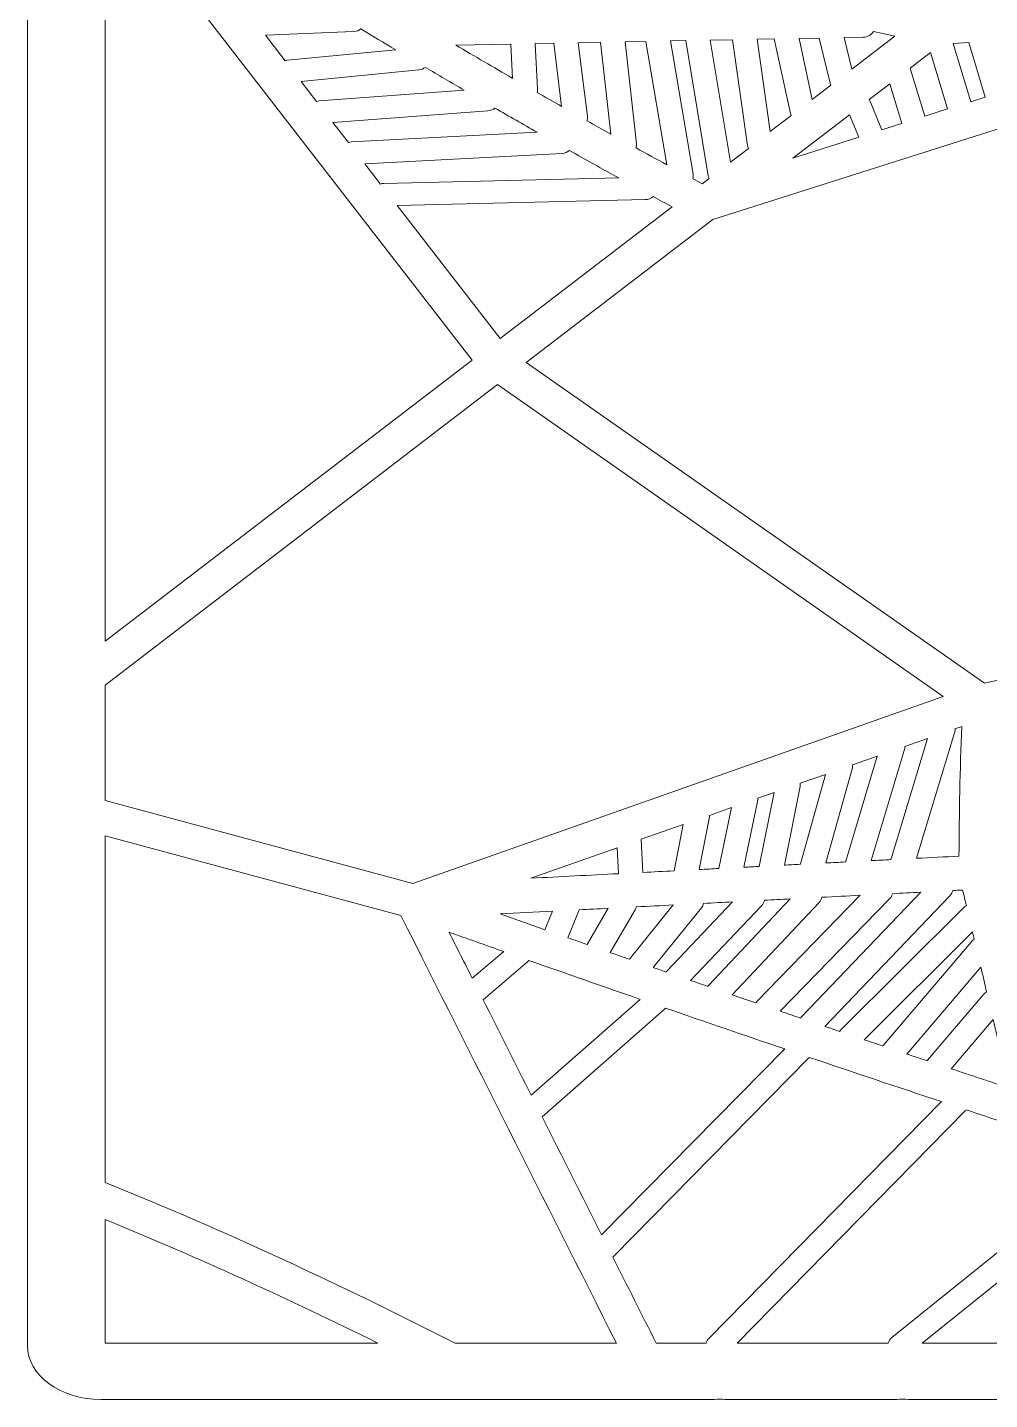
# Model space of a CAD drawing. Header units: centimetres. Extents: x -10.3 to 4.3, y -13.4 to 8.6.
# Drawn here: x -10.35 to -6.48, y -13.41 to -7.9 of the extents above; entities that cross this region are included whole.
import ezdxf

# ---------------------------------------------------------------- set-up
doc = ezdxf.new("R2010")
doc.units = ezdxf.units.CM
doc.header["$MEASUREMENT"] = 0
doc.layers.add('Plan 1', color=7, linetype='Continuous')

msp = doc.modelspace()

# ---------------------------------------------------------------- linework, layer by layer
at = {"layer": 'Plan 1', "color": 250, "lineweight": 20}
for points, knots in [([(-5.4971, -13.40751), (-5.48345, -13.4089), (-5.46966, -13.40959), (-5.45586, -13.40959), (-5.45586, -13.40959), (-5.21797, -13.40959), (-5.21797, -13.40959), (-5.20422, -13.40959), (-5.19047, -13.4089), (-5.17686, -13.40752), (-5.17686, -13.40752), (-5.17454, -13.40728), (-5.17454, -13.40728), (-5.17454, -13.40728), (-5.17222, -13.40752), (-5.17222, -13.40752), (-5.15861, -13.4089), (-5.14486, -13.40959), (-5.13111, -13.40959), (-5.13111, -13.40959), (-4.88364, -13.40959), (-4.88364, -13.40959), (-4.86986, -13.40959), (-4.8561, -13.4089), (-4.84247, -13.40751), (-4.84247, -13.40751), (-4.84014, -13.40728), (-4.84014, -13.40728), (-4.84014, -13.40728), (-4.83782, -13.40751), (-4.83782, -13.40751), (-4.82419, -13.4089), (-4.81043, -13.40959), (-4.79665, -13.40959), (-4.79665, -13.40959), (-4.54415, -13.40959), (-4.54415, -13.40959), (-4.53041, -13.40959), (-4.51668, -13.4089), (-4.50307, -13.40752), (-4.50307, -13.40752), (-4.50075, -13.40729), (-4.50075, -13.40729), (-4.50075, -13.40729), (-4.49844, -13.40752), (-4.49844, -13.40752), (-4.48483, -13.4089), (-4.4711, -13.40959), (-4.45736, -13.40959), (-4.45736, -13.40959), (4.02287, -13.40959), (4.02287, -13.40959), (4.18908, -13.40959), (4.31932, -13.3106), (4.31932, -13.19416), (4.31932, -13.19416), (4.31932, 8.3375), (4.31932, 8.3375), (4.31932, 8.45394), (4.18908, 8.55293), (4.02287, 8.55293), (4.02287, 8.55293), (-10.05259, 8.55293), (-10.05259, 8.55293), (-10.2188, 8.55293), (-10.34904, 8.45394), (-10.34904, 8.3375), (-10.34904, 8.3375), (-10.34904, -5.89474), (-10.34904, -5.89474), (-10.34904, -5.90825), (-10.34731, -5.92174), (-10.34383, -5.93503), (-10.34383, -5.93503), (-10.34327, -5.93714), (-10.34327, -5.93714), (-10.34327, -5.93714), (-10.34383, -5.93925), (-10.34383, -5.93925), (-10.34731, -5.95253), (-10.34904, -5.96603), (-10.34904, -5.97954), (-10.34904, -5.97954), (-10.34904, -6.10452), (-10.34904, -6.10452), (-10.34904, -6.11694), (-10.34758, -6.12935), (-10.34463, -6.1416), (-10.34463, -6.1416), (-10.34417, -6.14354), (-10.34417, -6.14354), (-10.34417, -6.14354), (-10.34463, -6.14548), (-10.34463, -6.14548), (-10.34758, -6.15773), (-10.34904, -6.17014), (-10.34904, -6.18256), (-10.34904, -6.18256), (-10.34904, -13.19416), (-10.34904, -13.19416), (-10.34904, -13.3106), (-10.2188, -13.40959), (-10.05259, -13.40959), (-10.05259, -13.40959), (-7.60772, -13.40959), (-7.60772, -13.40959), (-7.59525, -13.40959), (-7.5828, -13.40902), (-7.57044, -13.40789), (-7.57044, -13.40789), (-7.56833, -13.4077), (-7.56833, -13.4077), (-7.56833, -13.4077), (-7.56623, -13.40789), (-7.56623, -13.40789), (-7.55387, -13.40902), (-7.54141, -13.40959), (-7.52895, -13.40959), (-7.52895, -13.40959), (-6.8758, -13.40959), (-6.8758, -13.40959), (-6.8623, -13.40959), (-6.8488, -13.40893), (-6.83543, -13.40759), (-6.83543, -13.40759), (-6.83315, -13.40737), (-6.83315, -13.40737), (-6.83315, -13.40737), (-6.83088, -13.40759), (-6.83088, -13.40759), (-6.81751, -13.40893), (-6.80401, -13.40959), (-6.7905, -13.40959), (-6.7905, -13.40959), (-5.8596, -13.40959), (-5.8596, -13.40959), (-5.84594, -13.40959), (-5.8323, -13.40891), (-5.81878, -13.40755), (-5.81878, -13.40755), (-5.81648, -13.40732), (-5.81648, -13.40732), (-5.81648, -13.40732), (-5.81418, -13.40755), (-5.81418, -13.40755), (-5.80066, -13.40891), (-5.78701, -13.40959), (-5.77335, -13.40959), (-5.77335, -13.40959), (-5.54299, -13.40959), (-5.54299, -13.40959), (-5.52919, -13.40959), (-5.51541, -13.4089), (-5.50175, -13.40751), (-5.50175, -13.40751), (-5.49943, -13.40727), (-5.49943, -13.40727), (-5.49943, -13.40727), (-5.4971, -13.40751), (-5.4971, -13.40751)], [0, 0, 0, 0, 0.0188679, 0.0188679, 0.0188679, 0.0377358, 0.0377358, 0.0377358, 0.0566038, 0.0566038, 0.0566038, 0.0754717, 0.0754717, 0.0754717, 0.0943396, 0.0943396, 0.0943396, 0.1132075, 0.1132075, 0.1132075, 0.1320755, 0.1320755, 0.1320755, 0.1509434, 0.1509434, 0.1509434, 0.1698113, 0.1698113, 0.1698113, 0.1886792, 0.1886792, 0.1886792, 0.2075472, 0.2075472, 0.2075472, 0.2264151, 0.2264151, 0.2264151, 0.245283, 0.245283, 0.245283, 0.2641509, 0.2641509, 0.2641509, 0.2830189, 0.2830189, 0.2830189, 0.3018868, 0.3018868, 0.3018868, 0.3207547, 0.3207547, 0.3207547, 0.3396226, 0.3396226, 0.3396226, 0.3584906, 0.3584906, 0.3584906, 0.3773585, 0.3773585, 0.3773585, 0.3962264, 0.3962264, 0.3962264, 0.4150943, 0.4150943, 0.4150943, 0.4339623, 0.4339623, 0.4339623, 0.4528302, 0.4528302, 0.4528302, 0.4716981, 0.4716981, 0.4716981, 0.490566, 0.490566, 0.490566, 0.509434, 0.509434, 0.509434, 0.5283019, 0.5283019, 0.5283019, 0.5471698, 0.5471698, 0.5471698, 0.5660377, 0.5660377, 0.5660377, 0.5849057, 0.5849057, 0.5849057, 0.6037736, 0.6037736, 0.6037736, 0.6226415, 0.6226415, 0.6226415, 0.6415094, 0.6415094, 0.6415094, 0.6603774, 0.6603774, 0.6603774, 0.6792453, 0.6792453, 0.6792453, 0.6981132, 0.6981132, 0.6981132, 0.7169811, 0.7169811, 0.7169811, 0.7358491, 0.7358491, 0.7358491, 0.754717, 0.754717, 0.754717, 0.7735849, 0.7735849, 0.7735849, 0.7924528, 0.7924528, 0.7924528, 0.8113208, 0.8113208, 0.8113208, 0.8301887, 0.8301887, 0.8301887, 0.8490566, 0.8490566, 0.8490566, 0.8679245, 0.8679245, 0.8679245, 0.8867925, 0.8867925, 0.8867925, 0.9056604, 0.9056604, 0.9056604, 0.9245283, 0.9245283, 0.9245283, 0.9433962, 0.9433962, 0.9433962, 0.9622642, 0.9622642, 0.9622642, 0.9811321, 0.9811321, 0.9811321, 1, 1, 1, 1]), ([(-10.03625, -7.32949), (-10.03625, -7.32949), (-10.03625, -10.36344), (-10.03625, -10.36344), (-10.03625, -10.36344), (-8.56214, -9.2335), (-8.56214, -9.2335), (-8.56214, -9.2335), (-10.03625, -7.32949), (-10.03625, -7.32949)], [0, 0, 0, 0, 0.3333333, 0.3333333, 0.3333333, 0.6666667, 0.6666667, 0.6666667, 1, 1, 1, 1]), ([(-9.39308, -7.92884), (-9.39308, -7.92884), (-9.31419, -8.03074), (-9.31419, -8.03074), (-9.31123, -8.02991), (-9.30813, -8.02932), (-9.30489, -8.02901), (-9.30489, -8.02901), (-8.86957, -7.98685), (-8.86957, -7.98685), (-8.91614, -7.95909), (-8.96261, -7.93126), (-9.009, -7.90335), (-9.01657, -7.90926), (-9.02654, -7.91337), (-9.03842, -7.91387), (-9.03842, -7.91387), (-9.39308, -7.92884), (-9.39308, -7.92884)], [0, 0, 0, 0, 0.1666667, 0.1666667, 0.1666667, 0.3333333, 0.3333333, 0.3333333, 0.5, 0.5, 0.5, 0.6666667, 0.6666667, 0.6666667, 0.8333333, 0.8333333, 0.8333333, 1, 1, 1, 1]), ([(-5.18695, -7.90455), (-5.18695, -7.90455), (-7.59517, -8.66854), (-7.59517, -8.66854), (-7.59517, -8.66854), (-8.34492, -9.24324), (-8.34492, -9.24324), (-8.34492, -9.24324), (-6.5034, -10.53179), (-6.5034, -10.53179), (-6.5034, -10.53179), (-5.65126, -10.34136), (-5.65126, -10.34136), (-5.65126, -10.34136), (-5.18695, -7.90455), (-5.18695, -7.90455)], [0, 0, 0, 0, 0.2, 0.2, 0.2, 0.4, 0.4, 0.4, 0.6, 0.6, 0.6, 0.8, 0.8, 0.8, 1, 1, 1, 1]), ([(-6.95002, -7.91318), (-6.95741, -7.92561), (-6.97165, -7.9361), (-6.9919, -7.93649), (-6.9919, -7.93649), (-7.06833, -7.93797), (-7.06833, -7.93797), (-7.06833, -7.93797), (-7.03748, -8.06483), (-7.03748, -8.06483), (-7.03748, -8.06483), (-6.86424, -7.93204), (-6.86424, -7.93204), (-6.86424, -7.93204), (-6.95002, -7.91318), (-6.95002, -7.91318)], [0, 0, 0, 0, 0.2, 0.2, 0.2, 0.4, 0.4, 0.4, 0.6, 0.6, 0.6, 0.8, 0.8, 0.8, 1, 1, 1, 1]), ([(-8.40668, -7.9639), (-8.40668, -7.9639), (-8.62833, -7.9682), (-8.62833, -7.9682), (-8.55235, -8.01294), (-8.47612, -8.05747), (-8.39958, -8.10172), (-8.39958, -8.10172), (-8.40668, -7.9639), (-8.40668, -7.9639)], [0, 0, 0, 0, 0.3333333, 0.3333333, 0.3333333, 0.6666667, 0.6666667, 0.6666667, 1, 1, 1, 1]), ([(-8.30114, -8.15838), (-8.26845, -8.17711), (-8.2357, -8.19579), (-8.20289, -8.21442), (-8.20289, -8.21442), (-8.23433, -7.96056), (-8.23433, -7.96056), (-8.23433, -7.96056), (-8.30878, -7.962), (-8.30878, -7.962), (-8.30878, -7.962), (-8.2994, -8.14403), (-8.2994, -8.14403), (-8.29915, -8.14883), (-8.29972, -8.15367), (-8.30114, -8.15838)], [0, 0, 0, 0, 0.2, 0.2, 0.2, 0.4, 0.4, 0.4, 0.6, 0.6, 0.6, 0.8, 0.8, 0.8, 1, 1, 1, 1]), ([(-8.046, -7.95691), (-8.046, -7.95691), (-8.13604, -7.95866), (-8.13604, -7.95866), (-8.13604, -7.95866), (-8.09932, -8.25511), (-8.09932, -8.25511), (-8.09862, -8.26076), (-8.09906, -8.26653), (-8.10069, -8.27211), (-8.06898, -8.28993), (-8.03721, -8.30768), (-8.00537, -8.32538), (-8.00537, -8.32538), (-8.046, -7.95691), (-8.046, -7.95691)], [0, 0, 0, 0, 0.2, 0.2, 0.2, 0.4, 0.4, 0.4, 0.6, 0.6, 0.6, 0.8, 0.8, 0.8, 1, 1, 1, 1]), ([(-7.94782, -7.95501), (-7.94782, -7.95501), (-7.90256, -8.36541), (-7.90256, -8.36541), (-7.90198, -8.37075), (-7.9024, -8.37619), (-7.90389, -8.38146), (-7.86286, -8.404), (-7.82172, -8.42645), (-7.78046, -8.44878), (-7.78046, -8.44878), (-7.8642, -7.95339), (-7.8642, -7.95339), (-7.8642, -7.95339), (-7.94782, -7.95501), (-7.94782, -7.95501)], [0, 0, 0, 0, 0.2, 0.2, 0.2, 0.4, 0.4, 0.4, 0.6, 0.6, 0.6, 0.8, 0.8, 0.8, 1, 1, 1, 1]), ([(-7.7044, -7.95029), (-7.7044, -7.95029), (-7.76546, -7.95147), (-7.76546, -7.95147), (-7.76546, -7.95147), (-7.67492, -8.48709), (-7.67492, -8.48709), (-7.67391, -8.49304), (-7.67418, -8.49914), (-7.67577, -8.50506), (-7.6632, -8.51177), (-7.65062, -8.51846), (-7.63803, -8.52515), (-7.63803, -8.52515), (-7.61069, -8.5042), (-7.61069, -8.5042), (-7.61226, -8.50075), (-7.61332, -8.49718), (-7.61392, -8.49359), (-7.61392, -8.49359), (-7.7044, -7.95029), (-7.7044, -7.95029)], [0, 0, 0, 0, 0.1428571, 0.1428571, 0.1428571, 0.2857143, 0.2857143, 0.2857143, 0.4285714, 0.4285714, 0.4285714, 0.5714286, 0.5714286, 0.5714286, 0.7142857, 0.7142857, 0.7142857, 0.8571429, 0.8571429, 0.8571429, 1, 1, 1, 1]), ([(-7.51604, -7.94664), (-7.51604, -7.94664), (-7.60568, -7.94838), (-7.60568, -7.94838), (-7.60568, -7.94838), (-7.52416, -8.43788), (-7.52416, -8.43788), (-7.52416, -8.43788), (-7.4525, -8.38295), (-7.4525, -8.38295), (-7.45422, -8.37918), (-7.45534, -8.37526), (-7.45589, -8.37132), (-7.45589, -8.37132), (-7.51604, -7.94664), (-7.51604, -7.94664)], [0, 0, 0, 0, 0.2, 0.2, 0.2, 0.4, 0.4, 0.4, 0.6, 0.6, 0.6, 0.8, 0.8, 0.8, 1, 1, 1, 1]), ([(-7.41759, -7.94474), (-7.41759, -7.94474), (-7.36502, -8.3159), (-7.36502, -8.3159), (-7.36502, -8.3159), (-7.28048, -8.2511), (-7.28048, -8.2511), (-7.28175, -8.24831), (-7.28268, -8.24544), (-7.28331, -8.24256), (-7.28331, -8.24256), (-7.34857, -7.9434), (-7.34857, -7.9434), (-7.34857, -7.9434), (-7.41759, -7.94474), (-7.41759, -7.94474)], [0, 0, 0, 0, 0.2, 0.2, 0.2, 0.4, 0.4, 0.4, 0.6, 0.6, 0.6, 0.8, 0.8, 0.8, 1, 1, 1, 1]), ([(-7.16821, -7.9399), (-7.16821, -7.9399), (-7.24913, -7.94147), (-7.24913, -7.94147), (-7.24913, -7.94147), (-7.19576, -8.18615), (-7.19576, -8.18615), (-7.19576, -8.18615), (-7.1214, -8.12916), (-7.1214, -8.12916), (-7.12253, -8.12669), (-7.12339, -8.12416), (-7.12401, -8.1216), (-7.12401, -8.1216), (-7.16821, -7.9399), (-7.16821, -7.9399)], [0, 0, 0, 0, 0.2, 0.2, 0.2, 0.4, 0.4, 0.4, 0.6, 0.6, 0.6, 0.8, 0.8, 0.8, 1, 1, 1, 1]), ([(-6.56728, -7.95765), (-6.56728, -7.95765), (-6.63028, -7.96133), (-6.63028, -7.96133), (-6.63028, -7.96133), (-6.55912, -8.19545), (-6.55912, -8.19545), (-6.55912, -8.19545), (-6.50064, -8.1769), (-6.50064, -8.1769), (-6.50064, -8.1769), (-6.56728, -7.95765), (-6.56728, -7.95765)], [0, 0, 0, 0, 0.25, 0.25, 0.25, 0.5, 0.5, 0.5, 0.75, 0.75, 0.75, 1, 1, 1, 1]), ([(-6.80268, -8.06109), (-6.8019, -8.06281), (-6.80125, -8.06456), (-6.80071, -8.06633), (-6.80071, -8.06633), (-6.74366, -8.254), (-6.74366, -8.254), (-6.74366, -8.254), (-6.65187, -8.22487), (-6.65187, -8.22487), (-6.65187, -8.22487), (-6.72074, -7.99828), (-6.72074, -7.99828), (-6.72074, -7.99828), (-6.80268, -8.06109), (-6.80268, -8.06109)], [0, 0, 0, 0, 0.2, 0.2, 0.2, 0.4, 0.4, 0.4, 0.6, 0.6, 0.6, 0.8, 0.8, 0.8, 1, 1, 1, 1]), ([(-9.24977, -8.11394), (-9.24977, -8.11394), (-9.18737, -8.19454), (-9.18737, -8.19454), (-9.18405, -8.19361), (-9.18054, -8.19298), (-9.17687, -8.19271), (-9.17687, -8.19271), (-8.59438, -8.14924), (-8.59438, -8.14924), (-8.6465, -8.11881), (-8.69848, -8.08826), (-8.75035, -8.05761), (-8.75728, -8.06312), (-8.76631, -8.06712), (-8.77714, -8.06817), (-8.77714, -8.06817), (-9.24977, -8.11394), (-9.24977, -8.11394)], [0, 0, 0, 0, 0.1666667, 0.1666667, 0.1666667, 0.3333333, 0.3333333, 0.3333333, 0.5, 0.5, 0.5, 0.6666667, 0.6666667, 0.6666667, 0.8333333, 0.8333333, 0.8333333, 1, 1, 1, 1]), ([(-6.96667, -8.1868), (-6.96649, -8.18719), (-6.96632, -8.18759), (-6.96615, -8.18798), (-6.96615, -8.18798), (-6.91578, -8.3086), (-6.91578, -8.3086), (-6.91578, -8.3086), (-6.83642, -8.28342), (-6.83642, -8.28342), (-6.83642, -8.28342), (-6.88485, -8.12408), (-6.88485, -8.12408), (-6.88485, -8.12408), (-6.96667, -8.1868), (-6.96667, -8.1868)], [0, 0, 0, 0, 0.2, 0.2, 0.2, 0.4, 0.4, 0.4, 0.6, 0.6, 0.6, 0.8, 0.8, 0.8, 1, 1, 1, 1]), ([(-9.12221, -8.27869), (-9.12221, -8.27869), (-9.05977, -8.35934), (-9.05977, -8.35934), (-9.05608, -8.3583), (-9.05215, -8.35764), (-9.04805, -8.35743), (-9.04805, -8.35743), (-8.30076, -8.31855), (-8.30076, -8.31855), (-8.35753, -8.28625), (-8.41412, -8.2538), (-8.47054, -8.2212), (-8.47779, -8.22708), (-8.48738, -8.23132), (-8.49892, -8.23219), (-8.49892, -8.23219), (-9.12221, -8.27869), (-9.12221, -8.27869)], [0, 0, 0, 0, 0.1666667, 0.1666667, 0.1666667, 0.3333333, 0.3333333, 0.3333333, 0.5, 0.5, 0.5, 0.6666667, 0.6666667, 0.6666667, 0.8333333, 0.8333333, 0.8333333, 1, 1, 1, 1]), ([(-7.27373, -8.42216), (-7.27373, -8.42216), (-7.00847, -8.338), (-7.00847, -8.338), (-7.00847, -8.338), (-7.04617, -8.24773), (-7.04617, -8.24773), (-7.04617, -8.24773), (-7.27373, -8.42216), (-7.27373, -8.42216)], [0, 0, 0, 0, 0.3333333, 0.3333333, 0.3333333, 0.6666667, 0.6666667, 0.6666667, 1, 1, 1, 1]), ([(-8.99383, -8.44451), (-8.99383, -8.44451), (-8.93059, -8.52619), (-8.93059, -8.52619), (-8.92643, -8.52502), (-8.92199, -8.52433), (-8.91733, -8.52422), (-8.91733, -8.52422), (-7.9735, -8.5016), (-7.9735, -8.5016), (-8.03967, -8.46525), (-8.10555, -8.42864), (-8.17117, -8.3918), (-8.17875, -8.39813), (-8.18895, -8.40264), (-8.20128, -8.40328), (-8.20128, -8.40328), (-8.99383, -8.44451), (-8.99383, -8.44451)], [0, 0, 0, 0, 0.1666667, 0.1666667, 0.1666667, 0.3333333, 0.3333333, 0.3333333, 0.5, 0.5, 0.5, 0.6666667, 0.6666667, 0.6666667, 0.8333333, 0.8333333, 0.8333333, 1, 1, 1, 1]), ([(-8.8636, -8.61272), (-8.8636, -8.61272), (-8.44971, -9.14732), (-8.44971, -9.14732), (-8.44971, -9.14732), (-7.759, -8.61788), (-7.759, -8.61788), (-7.78455, -8.60422), (-7.81006, -8.59051), (-7.83552, -8.57676), (-7.84349, -8.58366), (-7.85447, -8.58853), (-7.86781, -8.58885), (-7.86781, -8.58885), (-8.8636, -8.61272), (-8.8636, -8.61272)], [0, 0, 0, 0, 0.2, 0.2, 0.2, 0.4, 0.4, 0.4, 0.6, 0.6, 0.6, 0.8, 0.8, 0.8, 1, 1, 1, 1]), ([(-8.46109, -9.33228), (-8.46109, -9.33228), (-10.03625, -10.53967), (-10.03625, -10.53967), (-10.03625, -10.53967), (-10.03625, -11.00252), (-10.03625, -11.00252), (-10.03625, -11.00252), (-8.80064, -11.33591), (-8.80064, -11.33591), (-8.80064, -11.33591), (-6.6699, -10.58562), (-6.6699, -10.58562), (-6.6699, -10.58562), (-8.46109, -9.33228), (-8.46109, -9.33228)], [0, 0, 0, 0, 0.2, 0.2, 0.2, 0.4, 0.4, 0.4, 0.6, 0.6, 0.6, 0.8, 0.8, 0.8, 1, 1, 1, 1]), ([(-6.59559, -10.70556), (-6.59559, -10.70556), (-6.62239, -10.71499), (-6.62239, -10.71499), (-6.62182, -10.72053), (-6.62236, -10.72613), (-6.624, -10.73152), (-6.624, -10.73152), (-6.77688, -11.23519), (-6.77688, -11.23519), (-6.72008, -11.23226), (-6.66328, -11.22933), (-6.60648, -11.2264), (-6.60533, -11.05277), (-6.60203, -10.87913), (-6.59559, -10.70556)], [0, 0, 0, 0, 0.2, 0.2, 0.2, 0.4, 0.4, 0.4, 0.6, 0.6, 0.6, 0.8, 0.8, 0.8, 1, 1, 1, 1]), ([(-6.73243, -10.75374), (-6.73243, -10.75374), (-6.82451, -10.78616), (-6.82451, -10.78616), (-6.82394, -10.79167), (-6.82447, -10.79724), (-6.82609, -10.80261), (-6.82609, -10.80261), (-6.95922, -11.2446), (-6.95922, -11.2446), (-6.93283, -11.24323), (-6.90644, -11.24187), (-6.88005, -11.24051), (-6.87982, -11.23945), (-6.87954, -11.23839), (-6.87922, -11.23734), (-6.87922, -11.23734), (-6.73243, -10.75374), (-6.73243, -10.75374)], [0, 0, 0, 0, 0.1666667, 0.1666667, 0.1666667, 0.3333333, 0.3333333, 0.3333333, 0.5, 0.5, 0.5, 0.6666667, 0.6666667, 0.6666667, 0.8333333, 0.8333333, 0.8333333, 1, 1, 1, 1]), ([(-7.03403, -10.85994), (-7.03349, -10.86518), (-7.03395, -10.87049), (-7.03539, -10.87562), (-7.03539, -10.87562), (-7.14169, -11.254), (-7.14169, -11.254), (-7.11524, -11.25264), (-7.08879, -11.25127), (-7.06234, -11.24991), (-7.06211, -11.24887), (-7.06184, -11.24785), (-7.06153, -11.24682), (-7.06153, -11.24682), (-6.93443, -10.82487), (-6.93443, -10.82487), (-6.93443, -10.82487), (-7.03403, -10.85994), (-7.03403, -10.85994)], [0, 0, 0, 0, 0.1666667, 0.1666667, 0.1666667, 0.3333333, 0.3333333, 0.3333333, 0.5, 0.5, 0.5, 0.6666667, 0.6666667, 0.6666667, 0.8333333, 0.8333333, 0.8333333, 1, 1, 1, 1]), ([(-7.1429, -10.89828), (-7.1429, -10.89828), (-7.24421, -10.93395), (-7.24421, -10.93395), (-7.24379, -10.93813), (-7.24399, -10.94234), (-7.24482, -10.94648), (-7.24482, -10.94648), (-7.30806, -11.26258), (-7.30806, -11.26258), (-7.28679, -11.26148), (-7.26552, -11.26038), (-7.24425, -11.25929), (-7.24407, -11.25851), (-7.24388, -11.25774), (-7.24367, -11.25697), (-7.24367, -11.25697), (-7.1429, -10.89828), (-7.1429, -10.89828)], [0, 0, 0, 0, 0.1666667, 0.1666667, 0.1666667, 0.3333333, 0.3333333, 0.3333333, 0.5, 0.5, 0.5, 0.6666667, 0.6666667, 0.6666667, 0.8333333, 0.8333333, 0.8333333, 1, 1, 1, 1]), ([(-7.41504, -10.99411), (-7.4146, -10.9984), (-7.41483, -11.00273), (-7.41572, -11.00698), (-7.41572, -11.00698), (-7.4708, -11.27097), (-7.4708, -11.27097), (-7.45008, -11.26991), (-7.42936, -11.26884), (-7.40864, -11.26777), (-7.40864, -11.26777), (-7.34926, -10.97094), (-7.34926, -10.97094), (-7.34926, -10.97094), (-7.41504, -10.99411), (-7.41504, -10.99411)], [0, 0, 0, 0, 0.2, 0.2, 0.2, 0.4, 0.4, 0.4, 0.6, 0.6, 0.6, 0.8, 0.8, 0.8, 1, 1, 1, 1]), ([(-7.60931, -11.06252), (-7.60889, -11.06662), (-7.60908, -11.07076), (-7.60988, -11.07483), (-7.60988, -11.07483), (-7.64988, -11.2802), (-7.64988, -11.2802), (-7.62378, -11.27886), (-7.59768, -11.27751), (-7.57158, -11.27617), (-7.57158, -11.27617), (-7.52047, -11.03123), (-7.52047, -11.03123), (-7.52047, -11.03123), (-7.60931, -11.06252), (-7.60931, -11.06252)], [0, 0, 0, 0, 0.2, 0.2, 0.2, 0.4, 0.4, 0.4, 0.6, 0.6, 0.6, 0.8, 0.8, 0.8, 1, 1, 1, 1]), ([(-7.88287, -11.15884), (-7.8828, -11.15956), (-7.88275, -11.16028), (-7.88271, -11.16099), (-7.88271, -11.16099), (-7.87625, -11.29187), (-7.87625, -11.29187), (-7.83429, -11.28971), (-7.79232, -11.28755), (-7.75036, -11.28538), (-7.75036, -11.28538), (-7.71414, -11.09943), (-7.71414, -11.09943), (-7.71414, -11.09943), (-7.88287, -11.15884), (-7.88287, -11.15884)], [0, 0, 0, 0, 0.2, 0.2, 0.2, 0.4, 0.4, 0.4, 0.6, 0.6, 0.6, 0.8, 0.8, 0.8, 1, 1, 1, 1]), ([(-8.84862, -11.46532), (-8.84862, -11.46532), (-10.03625, -11.14488), (-10.03625, -11.14488), (-10.03625, -11.14488), (-10.03625, -12.53767), (-10.03625, -12.53767), (-9.55094, -12.73291), (-9.08472, -12.95266), (-8.63097, -13.18259), (-8.63097, -13.18259), (-7.98301, -13.18259), (-7.98301, -13.18259), (-8.27155, -12.61017), (-8.56009, -12.03774), (-8.84862, -11.46532)], [0, 0, 0, 0, 0.2, 0.2, 0.2, 0.4, 0.4, 0.4, 0.6, 0.6, 0.6, 0.8, 0.8, 0.8, 1, 1, 1, 1]), ([(-8.32661, -11.31509), (-8.20906, -11.30903), (-8.09152, -11.30297), (-7.97398, -11.29691), (-7.97398, -11.29691), (-7.97913, -11.19273), (-7.97913, -11.19273), (-7.97913, -11.19273), (-8.32661, -11.31509), (-8.32661, -11.31509)], [0, 0, 0, 0, 0.3333333, 0.3333333, 0.3333333, 0.6666667, 0.6666667, 0.6666667, 1, 1, 1, 1]), ([(-7.78289, -11.69194), (-7.78206, -11.6909), (-7.78118, -11.68988), (-7.78024, -11.68889), (-7.78024, -11.68889), (-7.51595, -11.41034), (-7.51595, -11.41034), (-7.55483, -11.41235), (-7.59372, -11.41435), (-7.6326, -11.41636), (-7.63397, -11.42262), (-7.6368, -11.42873), (-7.64122, -11.43419), (-7.64122, -11.43419), (-7.83508, -11.67386), (-7.83508, -11.67386), (-7.81769, -11.67989), (-7.80029, -11.68592), (-7.78289, -11.69194)], [0, 0, 0, 0, 0.1666667, 0.1666667, 0.1666667, 0.3333333, 0.3333333, 0.3333333, 0.5, 0.5, 0.5, 0.6666667, 0.6666667, 0.6666667, 0.8333333, 0.8333333, 0.8333333, 1, 1, 1, 1]), ([(-7.38802, -11.40375), (-7.38962, -11.41105), (-7.3932, -11.41817), (-7.39897, -11.42425), (-7.39897, -11.42425), (-7.68505, -11.72576), (-7.68505, -11.72576), (-7.66201, -11.73371), (-7.63897, -11.74166), (-7.61592, -11.74959), (-7.61511, -11.74856), (-7.61424, -11.74756), (-7.61332, -11.74658), (-7.61332, -11.74658), (-7.28525, -11.39845), (-7.28525, -11.39845), (-7.31951, -11.40021), (-7.35376, -11.40198), (-7.38802, -11.40375)], [0, 0, 0, 0, 0.1666667, 0.1666667, 0.1666667, 0.3333333, 0.3333333, 0.3333333, 0.5, 0.5, 0.5, 0.6666667, 0.6666667, 0.6666667, 0.8333333, 0.8333333, 0.8333333, 1, 1, 1, 1]), ([(-7.51806, -11.78322), (-7.48629, -11.79412), (-7.4545, -11.80501), (-7.4227, -11.81589), (-7.42173, -11.81465), (-7.42068, -11.81345), (-7.41955, -11.81228), (-7.41955, -11.81228), (-7.00301, -11.3839), (-7.00301, -11.3839), (-7.05455, -11.38656), (-7.10609, -11.38922), (-7.15764, -11.39187), (-7.15923, -11.39912), (-7.16277, -11.40619), (-7.16848, -11.41225), (-7.16848, -11.41225), (-7.51806, -11.78322), (-7.51806, -11.78322)], [0, 0, 0, 0, 0.1666667, 0.1666667, 0.1666667, 0.3333333, 0.3333333, 0.3333333, 0.5, 0.5, 0.5, 0.6666667, 0.6666667, 0.6666667, 0.8333333, 0.8333333, 0.8333333, 1, 1, 1, 1]), ([(-6.87394, -11.37724), (-6.87558, -11.3847), (-6.87928, -11.39197), (-6.88527, -11.39814), (-6.88527, -11.39814), (-7.32418, -11.84952), (-7.32418, -11.84952), (-7.29718, -11.85872), (-7.27018, -11.86791), (-7.24317, -11.87709), (-7.24226, -11.87592), (-7.24128, -11.87479), (-7.24023, -11.87368), (-7.24023, -11.87368), (-6.75999, -11.37136), (-6.75999, -11.37136), (-6.79797, -11.37332), (-6.83595, -11.37528), (-6.87394, -11.37724)], [0, 0, 0, 0, 0.1666667, 0.1666667, 0.1666667, 0.3333333, 0.3333333, 0.3333333, 0.5, 0.5, 0.5, 0.6666667, 0.6666667, 0.6666667, 0.8333333, 0.8333333, 0.8333333, 1, 1, 1, 1]), ([(-7.1448, -11.91047), (-7.12523, -11.91709), (-7.10567, -11.92371), (-7.0861, -11.93033), (-7.08495, -11.92885), (-7.08368, -11.92742), (-7.0823, -11.92604), (-7.0823, -11.92604), (-6.5872, -11.43328), (-6.5872, -11.43328), (-6.58424, -11.43033), (-6.58076, -11.42768), (-6.57679, -11.42548), (-6.58175, -11.40454), (-6.58671, -11.38361), (-6.59168, -11.36268), (-6.60503, -11.36337), (-6.61837, -11.36406), (-6.63172, -11.36474), (-6.63333, -11.3721), (-6.63695, -11.37926), (-6.64279, -11.38537), (-6.64279, -11.38537), (-7.1448, -11.91047), (-7.1448, -11.91047)], [0, 0, 0, 0, 0.125, 0.125, 0.125, 0.25, 0.25, 0.25, 0.375, 0.375, 0.375, 0.5, 0.5, 0.5, 0.625, 0.625, 0.625, 0.75, 0.75, 0.75, 0.875, 0.875, 0.875, 1, 1, 1, 1]), ([(-8.4498, -11.45849), (-8.3898, -11.47972), (-8.32976, -11.50091), (-8.26969, -11.52204), (-8.26969, -11.52204), (-8.23928, -11.44763), (-8.23928, -11.44763), (-8.30945, -11.45125), (-8.37963, -11.45487), (-8.4498, -11.45849)], [0, 0, 0, 0, 0.3333333, 0.3333333, 0.3333333, 0.6666667, 0.6666667, 0.6666667, 1, 1, 1, 1]), ([(-8.13303, -11.44215), (-8.13354, -11.44449), (-8.13426, -11.44681), (-8.13519, -11.44908), (-8.13519, -11.44908), (-8.17815, -11.5542), (-8.17815, -11.5542), (-8.15208, -11.56334), (-8.12601, -11.57248), (-8.09992, -11.5816), (-8.09992, -11.5816), (-8.0152, -11.43608), (-8.0152, -11.43608), (-8.05448, -11.4381), (-8.09375, -11.44013), (-8.13303, -11.44215)], [0, 0, 0, 0, 0.2, 0.2, 0.2, 0.4, 0.4, 0.4, 0.6, 0.6, 0.6, 0.8, 0.8, 0.8, 1, 1, 1, 1]), ([(-7.93051, -11.64071), (-7.93042, -11.6406), (-7.93033, -11.6405), (-7.93025, -11.64039), (-7.93025, -11.64039), (-7.75409, -11.42262), (-7.75409, -11.42262), (-7.80372, -11.42517), (-7.85335, -11.42773), (-7.90298, -11.43029), (-7.90391, -11.43452), (-7.9055, -11.43867), (-7.90779, -11.4426), (-7.90779, -11.4426), (-8.00751, -11.61388), (-8.00751, -11.61388), (-7.98185, -11.62284), (-7.95618, -11.63178), (-7.93051, -11.64071)], [0, 0, 0, 0, 0.1666667, 0.1666667, 0.1666667, 0.3333333, 0.3333333, 0.3333333, 0.5, 0.5, 0.5, 0.6666667, 0.6666667, 0.6666667, 0.8333333, 0.8333333, 0.8333333, 1, 1, 1, 1]), ([(-8.65522, -11.53185), (-8.62407, -11.59365), (-8.59292, -11.65545), (-8.56177, -11.71725), (-8.56177, -11.71725), (-8.43529, -11.6098), (-8.43529, -11.6098), (-8.50866, -11.58389), (-8.58196, -11.5579), (-8.65522, -11.53185)], [0, 0, 0, 0, 0.3333333, 0.3333333, 0.3333333, 0.6666667, 0.6666667, 0.6666667, 1, 1, 1, 1]), ([(-6.98674, -11.96386), (-6.96189, -11.97223), (-6.93704, -11.98059), (-6.91217, -11.98894), (-6.91176, -11.98841), (-6.91134, -11.98788), (-6.91089, -11.98736), (-6.91089, -11.98736), (-6.55779, -11.57143), (-6.55779, -11.57143), (-6.55434, -11.56737), (-6.54999, -11.56372), (-6.54478, -11.56084), (-6.54712, -11.55089), (-6.54947, -11.54094), (-6.55183, -11.53099), (-6.55183, -11.53099), (-6.98674, -11.96386), (-6.98674, -11.96386)], [0, 0, 0, 0, 0.1666667, 0.1666667, 0.1666667, 0.3333333, 0.3333333, 0.3333333, 0.5, 0.5, 0.5, 0.6666667, 0.6666667, 0.6666667, 0.8333333, 0.8333333, 0.8333333, 1, 1, 1, 1]), ([(-8.51843, -11.80322), (-8.45393, -11.93118), (-8.38943, -12.05914), (-8.32493, -12.18711), (-8.32493, -12.18711), (-7.88666, -11.80181), (-7.88666, -11.80181), (-8.03601, -11.75001), (-8.18514, -11.6979), (-8.33405, -11.64549), (-8.3358, -11.64767), (-8.33781, -11.64976), (-8.34009, -11.65169), (-8.34009, -11.65169), (-8.51843, -11.80322), (-8.51843, -11.80322)], [0, 0, 0, 0, 0.2, 0.2, 0.2, 0.4, 0.4, 0.4, 0.6, 0.6, 0.6, 0.8, 0.8, 0.8, 1, 1, 1, 1]), ([(-6.49523, -11.77158), (-6.50301, -11.73835), (-6.51081, -11.70511), (-6.51863, -11.67188), (-6.51863, -11.67188), (-6.81536, -12.02141), (-6.81536, -12.02141), (-6.78841, -12.03043), (-6.76145, -12.03945), (-6.73449, -12.04845), (-6.73405, -12.04788), (-6.7336, -12.04732), (-6.73313, -12.04676), (-6.73313, -12.04676), (-6.50829, -11.7822), (-6.50829, -11.7822), (-6.50483, -11.77813), (-6.50046, -11.77447), (-6.49523, -11.77158)], [0, 0, 0, 0, 0.1666667, 0.1666667, 0.1666667, 0.3333333, 0.3333333, 0.3333333, 0.5, 0.5, 0.5, 0.6666667, 0.6666667, 0.6666667, 0.8333333, 0.8333333, 0.8333333, 1, 1, 1, 1]), ([(-7.78563, -11.83679), (-7.78728, -11.83887), (-7.78915, -11.84086), (-7.79127, -11.84272), (-7.79127, -11.84272), (-8.28117, -12.2734), (-8.28117, -12.2734), (-8.28123, -12.27346), (-8.28129, -12.27351), (-8.28135, -12.27356), (-8.2016, -12.43179), (-8.12183, -12.59002), (-8.04207, -12.74825), (-8.04207, -12.74825), (-7.30597, -12.00123), (-7.30597, -12.00123), (-7.46611, -11.94678), (-7.62599, -11.89196), (-7.78563, -11.83679)], [0, 0, 0, 0, 0.1666667, 0.1666667, 0.1666667, 0.3333333, 0.3333333, 0.3333333, 0.5, 0.5, 0.5, 0.6666667, 0.6666667, 0.6666667, 0.8333333, 0.8333333, 0.8333333, 1, 1, 1, 1]), ([(-6.4056, -12.15759), (-6.42667, -12.06596), (-6.4479, -11.97435), (-6.46925, -11.88276), (-6.46925, -11.88276), (-6.63752, -12.08075), (-6.63752, -12.08075), (-6.56027, -12.10645), (-6.48296, -12.13207), (-6.4056, -12.15759)], [0, 0, 0, 0, 0.3333333, 0.3333333, 0.3333333, 0.6666667, 0.6666667, 0.6666667, 1, 1, 1, 1]), ([(-7.99734, -12.837), (-7.93927, -12.9522), (-7.8812, -13.06739), (-7.82313, -13.18259), (-7.82313, -13.18259), (-7.62245, -13.18259), (-7.62245, -13.18259), (-7.62057, -13.17593), (-7.617, -13.1695), (-7.61156, -13.16396), (-7.61156, -13.16396), (-6.67708, -12.21274), (-6.67708, -12.21274), (-6.85406, -12.15388), (-7.03073, -12.09456), (-7.2071, -12.0348), (-7.20815, -12.03615), (-7.2093, -12.03746), (-7.21055, -12.03873), (-7.21055, -12.03873), (-7.99477, -12.83459), (-7.99477, -12.83459), (-7.99559, -12.83542), (-7.99644, -12.83622), (-7.99734, -12.837)], [0, 0, 0, 0, 0.125, 0.125, 0.125, 0.25, 0.25, 0.25, 0.375, 0.375, 0.375, 0.5, 0.5, 0.5, 0.625, 0.625, 0.625, 0.75, 0.75, 0.75, 0.875, 0.875, 0.875, 1, 1, 1, 1]), ([(-6.2857, -12.68715), (-6.31335, -12.56286), (-6.34137, -12.43861), (-6.36968, -12.31439), (-6.43909, -12.29157), (-6.50845, -12.26868), (-6.57776, -12.24571), (-6.57885, -12.24714), (-6.58005, -12.24853), (-6.58136, -12.24986), (-6.58136, -12.24986), (-7.49768, -13.18259), (-7.49768, -13.18259), (-7.49768, -13.18259), (-6.89052, -13.18259), (-6.89052, -13.18259), (-6.88821, -13.17441), (-6.88336, -13.16654), (-6.87564, -13.16034), (-6.87564, -13.16034), (-6.293, -12.69199), (-6.293, -12.69199), (-6.29078, -12.69021), (-6.28834, -12.68858), (-6.2857, -12.68715)], [0, 0, 0, 0, 0.125, 0.125, 0.125, 0.25, 0.25, 0.25, 0.375, 0.375, 0.375, 0.5, 0.5, 0.5, 0.625, 0.625, 0.625, 0.75, 0.75, 0.75, 0.875, 0.875, 0.875, 1, 1, 1, 1]), ([(-10.03625, -12.68663), (-10.03625, -12.68663), (-10.03625, -13.18259), (-10.03625, -13.18259), (-10.03625, -13.18259), (-8.94088, -13.18259), (-8.94088, -13.18259), (-9.29662, -13.00735), (-9.66063, -12.83972), (-10.03625, -12.68663)], [0, 0, 0, 0, 0.3333333, 0.3333333, 0.3333333, 0.6666667, 0.6666667, 0.6666667, 1, 1, 1, 1]), ([(-6.75434, -13.18259), (-6.75434, -13.18259), (-6.17785, -13.18259), (-6.17785, -13.18259), (-6.17785, -13.18259), (-6.26346, -12.788), (-6.26346, -12.788), (-6.26346, -12.788), (-6.75434, -13.18259), (-6.75434, -13.18259)], [0, 0, 0, 0, 0.3333333, 0.3333333, 0.3333333, 0.6666667, 0.6666667, 0.6666667, 1, 1, 1, 1])]:
    msp.add_open_spline(points, degree=3, knots=knots, dxfattribs=at)

doc.saveas('drawing.dxf')
